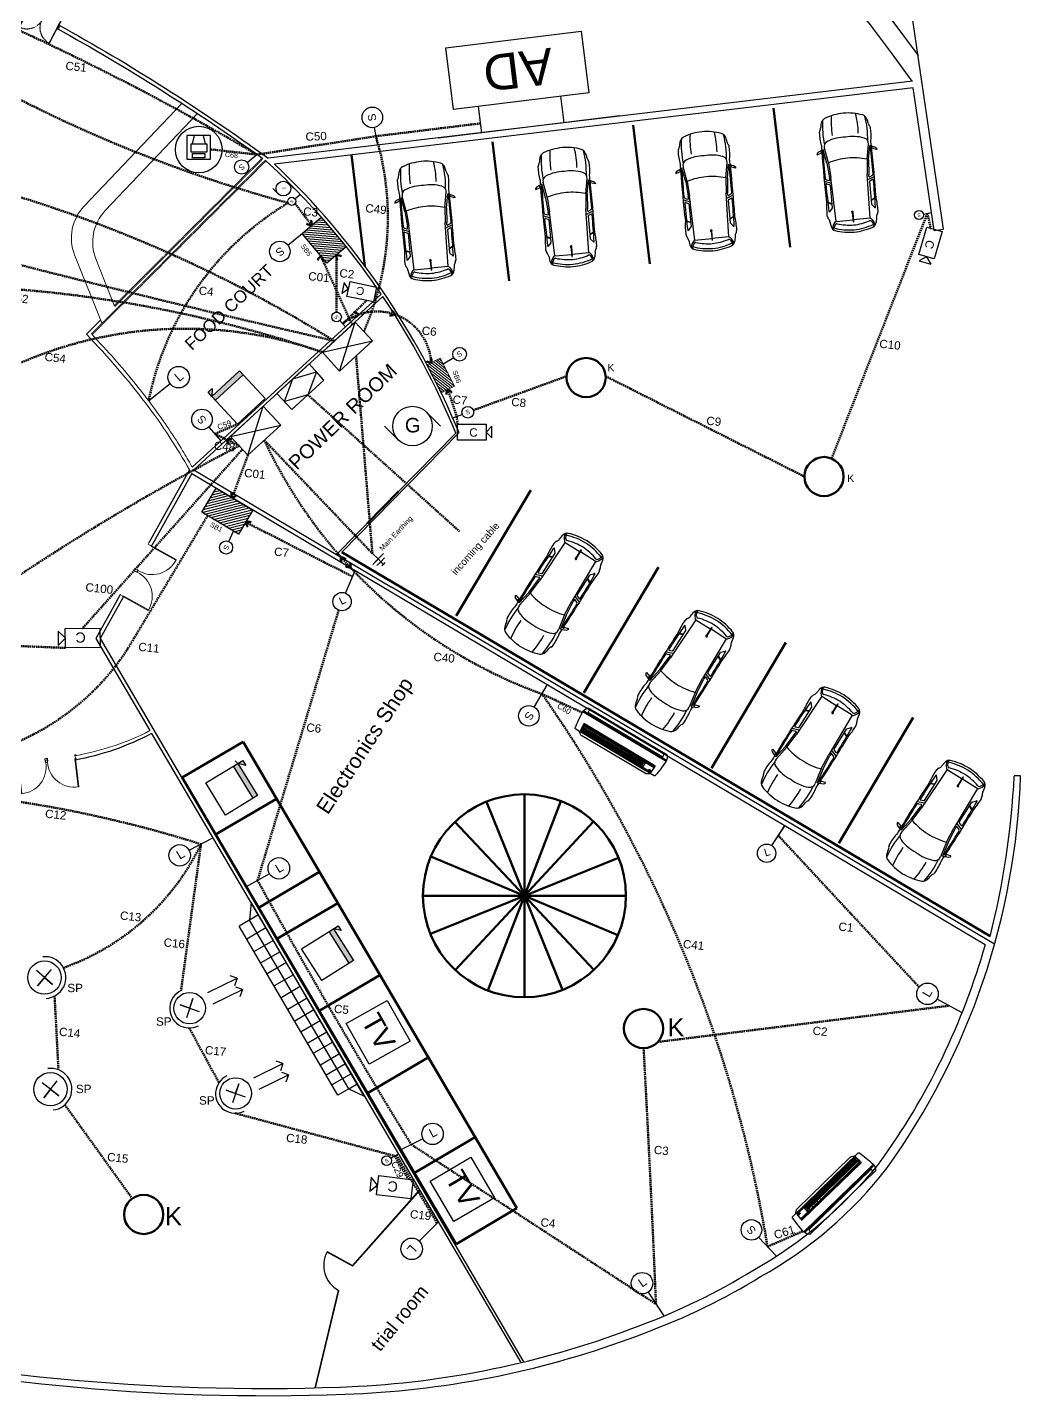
# Model space of a CAD drawing. Header units: feet. Extents: x 4128 to 9124, y 4591 to 7870.
# Drawn here: x 6849 to 7883, y 5351 to 6776 of the extents above; entities that cross this region are included whole.
import ezdxf

# ---------------------------------------------------------------- set-up
doc = ezdxf.new("R2010")
doc.units = ezdxf.units.FT
doc.header["$MEASUREMENT"] = 0
doc.linetypes.add('DASHED2', pattern=[0.375, 0.25, -0.125])
doc.linetypes.add('DASHEDX2', pattern=[1.5, 1, -0.5])
doc.layers.add('accessories rak', color=44, linetype='Continuous')
doc.layers.add('car', color=140, linetype='Continuous')
for name, color, linetype, lineweight in [('Conduit', 42, 'Continuous', 0), ('Dim', 7, 'Continuous', 5), ('Door', 46, 'Continuous', 25), ('DOR_METAL', 26, 'Continuous', 18), ('EL_2', 250, 'Continuous', 25), ('glass', 4, 'Continuous', 5), ('GREEN', 72, 'Continuous', 18), ('narrow wall', 7, 'Continuous', 25), ('wall', 7, 'Continuous', 53)]:
    doc.layers.add(name, color=color, linetype=linetype, lineweight=lineweight)
doc.styles.get("Standard").update_dxf_attribs({"font": 'arial.ttf'})

# ---------------------------------------------------------------- blocks, each defined once
blk = doc.blocks.new('D_9')
at = {"layer": 'Door', "color": 252, "linetype": 'DASHED2', "ltscale": 15}
for centre, start, end in [((2018, -102), 0, 90), ((3934, -102), 90, 180), ((2018, -102), 270, 0), ((3934, -102), 180, 270)]:
    blk.add_arc(centre, 958, start, end, dxfattribs=at)
at = {"layer": 'DOR_METAL', "lineweight": 15}
for p, q in [((2018, -960), (2018, 757)), ((2056, -960), (2056, 757)), ((3896, -960), (3896, 757)), ((3934, -960), (3934, 757))]:
    blk.add_line(p, q, dxfattribs=at)
at = {"layer": 'DOR_METAL', "lineweight": 30}
for points in [[(2018, 757), (2018, 857), (2056, 857), (2056, 757)], [(3934, 757), (3934, 857), (3896, 857), (3896, 757)], [(1967, -102), (2018, -102), (2018, 0), (1967, 0)], [(3985, -102), (3934, -102), (3934, 0), (3985, 0)], [(2018, -1060), (2018, -960), (2056, -960), (2056, -1060)], [(3934, -1060), (3934, -960), (3896, -960), (3896, -1060)]]:
    blk.add_lwpolyline(points, close=True, dxfattribs=at)
at = {"layer": 'glass'}
for p, q in [((2037, -960), (2037, 757)), ((3915, -960), (3915, 757))]:
    blk.add_line(p, q, dxfattribs=at)
blk = doc.blocks.new('A$C1EB656F2')
at = {"color": 0}
for p, q in [((38.5, 42), (37.5, 42)), ((37.5, 42), (37.5, 5)), ((38.5, 5), (38.5, 42)), ((0, 5), (1.5, 5)), ((1.5, 5), (1.5, 3.5)), ((1.5, 3.5), (2, 3.5)), ((2, 3.5), (2, 0)), ((37.5, 5), (38.5, 5)), ((38, 3.5), (38, 0)), ((38.5, 3.5), (38, 3.5)), ((40, 5), (38.5, 5)), ((38.5, 5), (38.5, 3.5)), ((0, 0), (2, 0)), ((40, 0), (38, 0))]:
    blk.add_line(p, q, dxfattribs=at)
blk.add_arc((36.4, 7.1), 35, 88.1894, 183.3802, dxfattribs=at)
blk = doc.blocks.new('A$C32F139EE')
at = {"layer": 'GREEN', "color": 0}
blk.add_blockref('A$C1EB656F2', (0, 0), dxfattribs=at)
blk = doc.blocks.new('xx')
at = {"layer": 'Door', "color": 18, "true_color": 0x000000, "extrusion": (0, 0, -1), "xscale": -1, "zscale": -1, "rotation": 256.9807477251866}
blk.add_blockref('A$C32F139EE', (-10425, 4755.5), dxfattribs=at)
at = {"layer": 'Door', "color": 18, "true_color": 0x000000, "extrusion": (0, 0, -1), "zscale": -1, "rotation": 256.6487752299035}
blk.add_blockref('A$C32F139EE', (-10424.9, 4756), dxfattribs=at)
blk = doc.blocks.new('A$C2A714640')
for p, q in [((1189, 1839), (1268, 2029)), ((1665, 1754), (1189, 1839)), ((1270, 1913), (1230, 1832)), ((1293, 1905), (1243, 1922)), ((1268, 2029), (1309, 2065)), ((1346, 2068), (1293, 1905)), ((1309, 2065), (1335, 2070)), ((1335, 2070), (1346, 2068)), ((2225, 1825), (2260, 1737)), ((2267, 1901), (2361, 1659)), ((2369, 1829), (2409, 1725)), ((2997, 1847), (3056, 1713)), ((3017, 1845), (3075, 1713)), ((3219, 1718), (3330, 1816)), ((3679, 1836), (3846, 1809)), ((1651, 1703), (1135, 1796)), ((1651, 1703), (2162, 1664)), ((1665, 1754), (2175, 1715)), ((3686, 1623), (2162, 1664)), ((2243, 1713), (2175, 1715)), ((2427, 1713), (3206, 1713)), ((3686, 1622), (3686, 1040)), ((3796, 1664), (3910, 1728)), ((3419, 1043), (3755, 1039)), ((3419, 1028), (3755, 1031)), ((3686, 449), (3686, 1031)), ((3755, 1031), (3755, 1039)), ((1651, 367), (1135, 275)), ((1665, 316), (1189, 231)), ((1189, 231), (1268, 42)), ((1270, 158), (1230, 238)), ((1293, 166), (1243, 148)), ((1268, 42), (1309, 5)), ((1346, 2), (1293, 166)), ((1309, 5), (1335, 0)), ((1335, 0), (1346, 2)), ((1651, 367), (2162, 406)), ((1665, 316), (2175, 356)), ((3686, 447), (2162, 406)), ((2243, 358), (2175, 356)), ((2225, 245), (2260, 333)), ((2267, 169), (2361, 412)), ((2369, 241), (2409, 345)), ((2427, 358), (3206, 358)), ((2997, 223), (3056, 358)), ((3017, 225), (3075, 358)), ((3219, 353), (3330, 254)), ((3679, 235), (3846, 261)), ((3796, 406), (3910, 342))]:
    blk.add_line(p, q)
for centre, radius, start, end in [((330, 1607), 225, 104.0371, 157.2006), ((670, -1501), 3304, 83.8263, 98.7194), ((499, 1134), 727, 95.9895, 107.9469), ((403, 2052), 197, 275.9895, 308.6871), ((585, 1824), 95.5, 87.4739, 128.6871), ((685, -97), 2018, 79.8258, 92.7114), ((2019, -38637), 40539, 91.1408, 91.3819), ((2019, -38637), 40500, 89.7857, 91.1003), ((2019, -38637), 40539, 88.6181, 91.0712), ((2170, 1804), 59, 21.2791, 89.7857), ((2387, 1836), 19.7, 89.6118, 201.2791), ((2105, -39824), 41681, 88.3299, 89.6118), ((3453, -1618), 3537, 90.0603, 97.4025), ((3319, 1825), 13.8, 319.5223, 88.2063), ((3453, 1824), 95.5, 51.3129, 92.5261), ((3517, 1803), 95.5, 51.3129, 92.5261), ((3700, 2031), 197, 231.3129, 264.0105), ((3824, 1631), 180, 18.2803, 83.2196), ((1838, 1035), 1838, 158.994, 180), ((532, -1813), 3304, 86.544, 98.4137), ((2269, 1152), 1449, 158.9468, 184.6441), ((1101, 1602), 197, 79.8299, 158.9468), ((3873, 1035), 2321, 163.2682, 180), ((2243, 1731), 17.7, 268.4926, 21.2791), ((2427, 1733), 19.7, 201.2791, 270), ((3206, 1733), 19.7, 270, 311.6453), ((3745, 1622), 59, 130.9804, 180), ((4024, 1301), 484, 101.1159, 130.9804), ((3825, 1613), 59, 119.294, 197.2942), ((1822, 985), 2040, 1.3982, 17.3891), ((1860, 992), 2169, 1.135, 19.702), ((3935, 1671), 62.3, 15.1262, 113.3532), ((1889, 989), 2219, 1.2017, 18.3402), ((1838, 1035), 1838, 180, 201.006), ((2269, 918), 1449, 175.3559, 201.0532), ((3873, 1035), 2321, 180, 196.7318), ((3419, 1035), 29.7, 13.7603, 346.2397), ((3419, 1035), 7.35, 90, 270), ((1822, 1085), 2040, 342.6109, 358.6018), ((1860, 1078), 2169, 340.298, 358.865), ((1889, 1082), 2219, 341.6598, 358.7983), ((532, 3884), 3304, 261.5863, 273.456), ((3825, 458), 59, 162.7058, 240.706), ((330, 464), 225, 202.7994, 255.9629), ((670, 3571), 3304, 261.2806, 276.1737), ((499, 937), 727, 252.0531, 264.0105), ((403, 18), 197, 51.3129, 84.0105), ((585, 246), 95.5, 231.3129, 272.5261), ((685, 2167), 2018, 267.2886, 280.1742), ((1101, 468), 197, 201.0532, 280.1701), ((2019, 40707), 40539, 268.6181, 268.8592), ((2019, 40707), 40500, 268.8997, 270.2143), ((2019, 40707), 40539, 268.9288, 271.3819), ((2170, 267), 59, 270.2143, 338.7209), ((2243, 340), 17.7, 338.7209, 91.5074), ((2387, 234), 19.7, 158.7209, 270.3882), ((2105, 41894), 41681, 270.3882, 271.6701), ((2427, 338), 19.7, 90, 158.7209), ((3453, 3688), 3537, 262.5975, 269.9397), ((3206, 338), 19.7, 48.3547, 90), ((3319, 245), 13.8, 271.7937, 40.4777), ((3453, 246), 95.5, 267.4739, 308.6871), ((3517, 267), 95.5, 267.4739, 308.6871), ((3700, 39), 197, 95.9895, 128.6871), ((3745, 449), 59, 180, 229.0196), ((4024, 769), 484, 229.0196, 258.8841), ((3824, 440), 180, 276.7804, 341.7197), ((3935, 400), 62.3, 246.6468, 344.8738)]:
    blk.add_arc(centre, radius, start, end)

msp = doc.modelspace()

# ---------------------------------------------------------------- hatches: boundary and pattern name
at = {"true_color": 0xd79128}
h = msp.add_hatch(dxfattribs=at)
h.set_pattern_fill('ANSI31', color=42, scale=18.156842, angle=-49.9507)
h.set_pattern_definition([(355.0493, (7077.1255, 6670.694), (0.195864, 2.261138), [])])
h.paths.add_polyline_path([(7155, 6578), (7134.9, 6561.1), (7160.8, 6530.3), (7180.9, 6547.2)])
at = {"true_color": 0x7aafdf}
h = msp.add_hatch(color=143, dxfattribs=at)
h.dxf.hatch_style = 1
h.paths.add_polyline_path([(7073.6, 6414), (7069.9, 6418), (7041.1, 6391.5), (7044.8, 6387.5)])
h.paths.add_polyline_path([(7041.4, 6399.8), (7037.1, 6395.9), (7041.1, 6391.5)])
at = {"true_color": 0xd79128}
h = msp.add_hatch(dxfattribs=at)
h.set_pattern_fill('ANSI31', color=42, scale=20.167137, angle=-30.9373)
h.set_pattern_definition([(14.0627, (6930.123, 6365.144), (-0.612537, 2.44534), [])])
h.paths.add_polyline_path([(7045.4, 6296), (7030.4, 6270.9), (7068.8, 6248), (7083.8, 6273)])
at = {"true_color": 0x7aafdf}
h = msp.add_hatch(color=143, dxfattribs=at)
h.dxf.hatch_style = 1
h.paths.add_polyline_path([(7083.9, 5973), (7088.5, 5975.8), (7068.2, 6009.3), (7063.6, 6006.5)])
h.paths.add_polyline_path([(7076.3, 6007.3), (7073.2, 6012.4), (7068.2, 6009.3)])
h = msp.add_hatch(color=143, dxfattribs=at)
h.dxf.hatch_style = 1
h.paths.add_polyline_path([(7183.9, 5801.2), (7188.5, 5804.1), (7167.7, 5837.2), (7163.1, 5834.3)])
h.paths.add_polyline_path([(7175.8, 5835.4), (7172.7, 5840.4), (7167.7, 5837.2)])

# ---------------------------------------------------------------- linework, layer by layer
at = {"linetype": 'ByBlock'}
for p, q in [((7802.9, 6565.6), (7763.6, 6835.5)), ((7749.2, 6783.4), (7776.6, 6746.4)), ((7770.6, 6719.6), (7099.6, 6639.6)), ((7771.6, 6712.9), (7106.2, 6633.3)), ((7793.3, 6564.1), (7771.6, 6712.9)), ((7020.6, 6317.8), (7217.5, 6498)), ((7022.1, 6314.9), (7219.1, 6495.6)), ((7295.1, 6353.2), (7170.8, 6226.9)), ((7298.4, 6353.4), (7176.5, 6229.2)), ((7022.1, 6314.9), (7228.1, 6193)), ((7020, 6311.1), (7846.6, 5820.9)), ((7228, 6193.1), (7856.3, 5821.4)), ((7883.4, 5996.3), (7876.7, 5996.3)), ((7257.2, 5565.5), (7187.1, 5486.2)), ((7257.8, 5565.1), (7187.6, 5485.8)), ((7148.5, 5359.2), (7172.8, 5460.5)), ((7149.1, 5359.2), (7173.4, 5460.1))]:
    msp.add_line(p, q, dxfattribs=at)
at = {"color": 143, "true_color": 0x7aafdf}
for p, q in [((7407.9, 6676.4), (7404.5, 6704)), ((7322.3, 6665.9), (7318.9, 6693.5)), ((7465.9, 6683.5), (7322.3, 6665.9)), ((7322.3, 6665.9), (7276.7, 6660.3)), ((7073.6, 6414), (7044.8, 6387.5)), ((7069.9, 6418), (7073.6, 6414)), ((7037.1, 6395.9), (7041.4, 6399.8)), ((7041.4, 6399.8), (7041.1, 6391.5)), ((7041.1, 6391.5), (7037.1, 6395.9)), ((7044.8, 6387.5), (7041.1, 6391.5)), ((7068.2, 6009.3), (7073.2, 6012.4)), ((7073.2, 6012.4), (7076.3, 6007.3)), ((7063.6, 6006.5), (7068.2, 6009.3)), ((7083.9, 5973), (7063.6, 6006.5)), ((7065.3, 6011.9), (7069, 6007.9)), ((7076.3, 6007.3), (7068.2, 6009.3)), ((7163.1, 5834.3), (7167.7, 5837.2)), ((7183.9, 5801.2), (7163.1, 5834.3)), ((7167.7, 5837.2), (7172.7, 5840.4)), ((7175.8, 5835.4), (7167.7, 5837.2)), ((7172.7, 5840.4), (7175.8, 5835.4)), ((7188.5, 5804.1), (7183.9, 5801.2))]:
    msp.add_line(p, q, dxfattribs=at)
at = {"color": 30, "true_color": 0xff6600}
for p, q in [((7210.2, 6671.6), (7213.5, 6653.2)), ((7077.7, 6635), (7088, 6643.3)), ((7127.4, 6597.2), (7133.2, 6601.9)), ((7782.2, 6581.4), (7790.4, 6583)), ((7120.1, 6549.1), (7134.9, 6561.1)), ((7174.3, 6470.4), (7180.2, 6463.9)), ((7293, 6431.6), (7282.1, 6424.9)), ((7301.9, 6372.8), (7291.6, 6369)), ((7037.8, 6359.6), (7050.5, 6345.2)), ((7058.6, 6240.5), (7063.5, 6251.1)), ((7376.6, 6068), (7390.5, 6091.4)), ((7227.5, 5598.3), (7235.3, 5602.8)), ((7610.4, 5515.9), (7629.1, 5496.4))]:
    msp.add_line(p, q, dxfattribs=at)
at = {"color": 152, "linetype": 'DASHEDX2', "lineweight": 140, "ltscale": 1.5, "true_color": 0x2776bb}
for p, q in [((7211.9, 6662.4), (7321.1, 6675.8)), ((7211.9, 6662.4), (7088, 6643.3)), ((7088, 6643.3), (7039.7, 6648.7)), ((7044.2, 6352.4), (7067.6, 6362.7)), ((7069.5, 6340.1), (7044.2, 6352.4)), ((7384.8, 6081.7), (7426.8, 6062.3)), ((7619.8, 5506.2), (7656.7, 5522.3))]:
    msp.add_line(p, q, dxfattribs=at)
at = {"color": 180, "true_color": 0x5b1ff4}
for p, q in [((7021, 6654.6), (7022.8, 6663.1)), ((7034.5, 6654.6), (7032.3, 6663.1))]:
    msp.add_line(p, q, dxfattribs=at)
at = {"color": 201, "true_color": 0xea72f3}
for p, q in [((7120.9, 6613.3), (7126.3, 6607.9)), ((7110, 6602.4), (7104.6, 6607.9)), ((7264.5, 6375.2), (7279.1, 6360.6)), ((7235.4, 6346), (7220.8, 6360.6))]:
    msp.add_line(p, q, dxfattribs=at)
at = {"color": 242, "linetype": 'DASHEDX2', "lineweight": 140, "ltscale": 1.5, "true_color": 0xcd2027}
msp.add_line((7144.9, 6569.6), (7127.7, 6592.3), dxfattribs=at)
at = {"color": 240, "linetype": 'DASHEDX2', "lineweight": 140, "ltscale": 1.5, "true_color": 0xed1f24}
for p, q in [((7786.3, 6582.2), (7789.7, 6566.6)), ((7187, 6466.2), (7154.6, 6537.4)), ((7170.8, 6538.7), (7170.9, 6479.1)), ((7177.3, 6467.1), (7202.2, 6491.4)), ((7208.2, 6227.9), (7191.2, 6433.5)), ((7313.3, 6377.1), (7410.5, 6412.5)), ((7451.1, 6412.5), (7658.2, 6308)), ((7286.8, 6398.8), (7296.1, 6370.7)), ((7141, 6393.1), (7299, 6250.9)), ((7296.1, 6370.7), (7296.9, 6362.6)), ((7095.6, 6345.9), (7208.2, 6227.9)), ((7072.9, 6336.4), (6906.3, 6150)), ((7078.5, 6330.2), (7062.2, 6286)), ((7036.5, 6267.3), (6953.4, 6128.7)), ((7076.3, 6260.5), (7187.6, 6203.8)), ((7173.1, 6169), (7088.6, 5887.5)), ((6888.6, 6129.6), (6355.4, 6151)), ((7777.7, 5776.4), (7631, 5934.2)), ((7029.7, 5925.3), (7008.9, 5772.8)), ((6877.2, 5767.2), (6881.2, 5690.4)), ((7505.5, 5719.3), (7809.3, 5757.1)), ((7017.5, 5733.8), (7048.4, 5676.9)), ((6887.9, 5653.9), (6958.1, 5556.3)), ((7065.3, 5645.1), (7231.4, 5600.6)), ((7231.4, 5600.6), (7245.5, 5576.5)), ((7233.2, 5601.6), (7275.6, 5530.6)), ((7248.8, 5612.5), (7503.6, 5446.4))]:
    msp.add_line(p, q, dxfattribs=at)
at = {"color": 61, "linetype": 'DASHEDX2', "lineweight": 140, "ltscale": 1.5, "true_color": 0xe5e878}
for p, q in [((7145, 6569.6), (7145, 6569.6)), ((7145, 6569.6), (7145, 6569.6)), ((7154.5, 6537.5), (7154.5, 6537.5)), ((7154.5, 6537.5), (7154.5, 6537.5)), ((7170.9, 6538.7), (7170.9, 6538.7)), ((7170.9, 6538.7), (7170.9, 6538.7)), ((7194, 6476.9), (7194, 6476.9)), ((7194, 6476.9), (7194, 6476.9)), ((7240.1, 6462.3), (7240.1, 6462.3)), ((7240.1, 6462.3), (7240.1, 6462.3)), ((7269.3, 6426.4), (7269.3, 6426.4)), ((7269.3, 6426.4), (7269.3, 6426.4)), ((7286.7, 6398.8), (7286.7, 6398.8)), ((7286.7, 6398.8), (7286.7, 6398.8)), ((7056.5, 6346.4), (7056.5, 6346.4)), ((7056.5, 6346.4), (7056.5, 6346.4)), ((7062.3, 6286), (7062.3, 6286)), ((7062.3, 6286), (7062.3, 6286)), ((7076.3, 6260.5), (7076.3, 6260.5)), ((7076.3, 6260.5), (7076.3, 6260.5)), ((7175.6, 6224), (7175.6, 6224)), ((7175.6, 6224), (7175.6, 6224)), ((7185.6, 6213.1), (7185.6, 6213.1)), ((7185.6, 6213.1), (7185.6, 6213.1))]:
    msp.add_line(p, q, dxfattribs=at)
for p, q in [((7793.3, 6564.1), (7802.9, 6565.6)), ((7187.6, 5485.8), (7187.1, 5486.2)), ((7173.4, 5460.1), (7172.8, 5460.5))]:
    msp.add_line(p, q)
at = {"color": 240, "true_color": 0xed1f24}
for p, q in [((7785.4, 6536.9), (7777.8, 6532.7)), ((7777.8, 6532.7), (7789.7, 6529.3)), ((7793.4, 6534.7), (7785.4, 6536.9)), ((7785.4, 6536.9), (7789.7, 6529.3)), ((7785.4, 6536.9), (7785.4, 6536.9)), ((7178.7, 6510.2), (7176.4, 6498.7)), ((7183.3, 6503.3), (7176.4, 6498.7)), ((7183.3, 6503.3), (7178.7, 6510.2)), ((7181.7, 6495.5), (7183.3, 6503.3)), ((7183.3, 6503.3), (7183.3, 6503.3)), ((7326.6, 6362.6), (7326.6, 6354.3)), ((7326.6, 6354.3), (7332.7, 6360.5)), ((7326.6, 6354.3), (7326.6, 6354.3)), ((7326.6, 6354.3), (7332.7, 6348.2)), ((7332.7, 6348.2), (7332.7, 6360.5)), ((6888.5, 6139.7), (6880.9, 6147.1)), ((6880.9, 6147.1), (6881.1, 6132.1)), ((6888.5, 6139.7), (6881.1, 6132.1)), ((6888.6, 6129.6), (6888.5, 6139.7)), ((6888.5, 6139.7), (6888.5, 6139.7)), ((7207.1, 5578.4), (7205.4, 5563.5)), ((7213.7, 5570.1), (7207.1, 5578.4)), ((7213.7, 5570.1), (7205.4, 5563.5)), ((7212.5, 5560.1), (7213.7, 5570.1))]:
    msp.add_line(p, q, dxfattribs=at)
at = {"color": 85, "true_color": 0x58ba48}
for p, q in [((7174.1, 6417.9), (7190.3, 6468.9)), ((7156.1, 6437.6), (7208.3, 6449.2)), ((7125.5, 6409.9), (7150, 6416.9)), ((7150, 6416.9), (7141, 6393.1)), ((7157.7, 6408.5), (7150, 6416.9)), ((7108.8, 6394.5), (7125.5, 6409.9)), ((7116.5, 6386.1), (7125.5, 6409.9)), ((7141, 6393.1), (7157.7, 6408.5)), ((7141, 6393.1), (7116.5, 6386.1)), ((7078.5, 6330.2), (7094.6, 6381.3)), ((7060.5, 6349.9), (7112.7, 6361.6)), ((7112.7, 6361.6), (7078.5, 6330.2)), ((7208.2, 6227.9), (7214.1, 6222.2)), ((7208.5, 6216.5), (7219.7, 6228)), ((7214.1, 6222.2), (7208.5, 6216.5)), ((7217, 6219.4), (7213, 6215.4)), ((7214.1, 6222.2), (7217, 6219.4)), ((7217, 6219.4), (7220.9, 6223.5)), ((7217, 6219.4), (7219.9, 6216.6)), ((7219.9, 6216.6), (7218.2, 6214.9)), ((7219.9, 6216.6), (7221.5, 6218.4))]:
    msp.add_line(p, q, dxfattribs=at)
at = {"color": 70, "true_color": 0x92ec13}
for p, q in [((6997.6, 6404.6), (6975.2, 6387)), ((6997.6, 6404.6), (6975.2, 6386.9)), ((7180.3, 6186.6), (7190.2, 6210.2)), ((7180.3, 6186.6), (7190.1, 6209.8)), ((7624.1, 5923.8), (7637.9, 5944.7)), ((7624.1, 5923.8), (7638, 5944.7)), ((7017.4, 5918.9), (7042.1, 5931.8)), ((7017.4, 5918.9), (7042.1, 5931.8)), ((7101.1, 5894.5), (7076.2, 5880.5)), ((7101.1, 5894.5), (7076.2, 5880.5)), ((7796.2, 5764.1), (7822.3, 5750.1)), ((7796.2, 5764.1), (7822.3, 5750.1)), ((7260.9, 5618.5), (7236.6, 5606.4)), ((7260.9, 5618.5), (7236.6, 5606.4)), ((7257.1, 5511.9), (7276.9, 5531.9)), ((7257.1, 5511.9), (7276.9, 5531.9)), ((7495.3, 5458.7), (7511.7, 5434.1)), ((7495.3, 5458.7), (7511.8, 5434))]:
    msp.add_line(p, q, dxfattribs=at)
at = {"color": 7, "lineweight": 140, "true_color": 0xffffff}
msp.add_line((7235.3, 6292.4), (7202.8, 6259.3), dxfattribs=at)
at = {"color": 44, "linetype": 'Continuous', "lineweight": 120, "ltscale": 1.5}
msp.add_line((7073.5, 6031.9), (7010.1, 5994.7), dxfattribs=at)
at = {"color": 9, "linetype": 'Continuous', "lineweight": 140, "ltscale": 1.5, "true_color": 0xc7c8ca}
for p, q in [((7366.6, 5871.5), (7327, 5969.5)), ((7366.6, 5871.5), (7366.6, 5977.2)), ((7366.6, 5871.5), (7404.6, 5970.1)), ((7294.2, 5948.5), (7366.6, 5871.5)), ((7366.6, 5871.5), (7438.6, 5948.8)), ((7366.6, 5871.5), (7269.2, 5912.4)), ((7366.6, 5871.5), (7464.6, 5911)), ((7366.6, 5871.5), (7260.9, 5871.5)), ((7366.6, 5871.5), (7268.6, 5831.9)), ((7294.6, 5794.1), (7366.6, 5871.5)), ((7366.6, 5871.5), (7328.6, 5772.8)), ((7366.6, 5871.5), (7439, 5794.5)), ((7366.6, 5871.5), (7366.6, 5765.8)), ((7366.6, 5871.5), (7472.3, 5871.5)), ((7366.6, 5871.5), (7406.2, 5773.5)), ((7366.6, 5871.5), (7464, 5830.5))]:
    msp.add_line(p, q, dxfattribs=at)
at = {"color": 41, "true_color": 0xf4ee51}
for p, q in [((7081.9, 5864.7), (7080.1, 5846.1)), ((7105.1, 5825.1), (7081.9, 5864.7)), ((7089.6, 5851.7), (7069.5, 5840)), ((7183.6, 5670.6), (7080.1, 5846.1)), ((7172.2, 5664), (7069.5, 5840)), ((7097.4, 5838.2), (7077.4, 5826.5)), ((7105.1, 5825.1), (7085.1, 5813.4)), ((7112, 5813.2), (7092, 5801.6)), ((7199.7, 5662.8), (7105.1, 5825.1)), ((7118.6, 5801.9), (7098.6, 5790.2)), ((7126, 5789.3), (7106, 5777.6)), ((7133.1, 5777.1), (7113.1, 5765.4)), ((7140.2, 5764.9), (7120.2, 5753.2)), ((7147.3, 5752.7), (7127.3, 5741)), ((7153.9, 5741.4), (7133.9, 5729.7)), ((7160.8, 5729.6), (7140.8, 5717.9)), ((7166.9, 5719.1), (7146.9, 5707.5)), ((7174, 5706.9), (7154, 5695.3)), ((7180.1, 5696.5), (7160.1, 5684.8)), ((7186.1, 5686.2), (7166.1, 5674.6)), ((7183.6, 5670.6), (7172.2, 5664)), ((7183.6, 5670.6), (7192.2, 5675.7)), ((7183.6, 5670.6), (7199.7, 5662.8))]:
    msp.add_line(p, q, dxfattribs=at)
at = {"color": 215, "true_color": 0xa953a0}
for p, q in [((6875.1, 5779.1), (6858.2, 5793.7)), ((6859.4, 5777.9), (6874, 5794.9)), ((6866.7, 5786.4), (6859.4, 5777.9)), ((6866.7, 5786.4), (6866.7, 5786.4)), ((6866.7, 5786.4), (6875.1, 5779.1)), ((7036.7, 5770.7), (7067.2, 5785.7)), ((7067.2, 5785.7), (7060.1, 5788.1)), ((7067.2, 5785.7), (7064.5, 5777.9)), ((7042.5, 5759), (7072.9, 5774)), ((7072.9, 5774), (7065.9, 5776.4)), ((7072.9, 5774), (7070.3, 5766.2)), ((7017.9, 5754.5), (7007.9, 5757.9)), ((7007.9, 5757.9), (7027.9, 5751.1)), ((7021.3, 5764.4), (7014.5, 5744.5)), ((7017.9, 5754.5), (7021.3, 5764.4)), ((7017.9, 5754.5), (7017.9, 5754.5)), ((7115.1, 5696.9), (7108, 5699.3)), ((7084.6, 5681.9), (7115.1, 5696.9)), ((7090.4, 5670.2), (7120.8, 5685.2)), ((7115.1, 5696.9), (7112.4, 5689.1)), ((7120.8, 5685.2), (7113.8, 5687.6)), ((7120.8, 5685.2), (7118.2, 5677.4)), ((6881.8, 5663.2), (6864.1, 5676.9)), ((6866.1, 5661.2), (6879.8, 5678.9)), ((7069.2, 5675.7), (7062.4, 5655.8)), ((7065.8, 5665.7), (7069.2, 5675.7)), ((6872.9, 5670.1), (6866.1, 5661.2)), ((6872.9, 5670.1), (6872.9, 5670.1)), ((6872.9, 5670.1), (6881.8, 5663.2)), ((7065.8, 5665.7), (7055.8, 5669.1)), ((7055.8, 5669.1), (7075.8, 5662.3)), ((7065.8, 5665.7), (7065.8, 5665.7))]:
    msp.add_line(p, q, dxfattribs=at)
at = {"color": 30, "linetype": 'DASHEDX2', "lineweight": 140, "ltscale": 1.5, "true_color": 0xff6600}
msp.add_line((7629.1, 5496.4), (7629.1, 5496.4), dxfattribs=at)
at = {"color": 143, "true_color": 0x7aafdf}
for points in [[(7433.5, 6707.6), (7292.7, 6690.3), (7284.8, 6754.5), (7425.6, 6771.8)], [(7096.4, 6389.2), (7067.6, 6362.7), (7041.1, 6391.5), (7069.9, 6418)], [(7055.1, 5955.5), (7034.7, 5989), (7068.2, 6009.3), (7088.5, 5975.8)], [(7155.4, 5783.2), (7134.5, 5816.4), (7167.7, 5837.2), (7188.5, 5804.1)]]:
    msp.add_lwpolyline(points, close=True, dxfattribs=at)
at = {"color": 180, "true_color": 0x5b1ff4}
for points in [[(7015, 6638.4), (7039.7, 6638.4), (7039.7, 6663.1), (7015, 6663.1)], [(7019.6, 6654.6), (7035.9, 6654.6), (7035.9, 6645.8), (7019.6, 6645.8)], [(7021, 6644.4), (7033.7, 6644.4), (7033.7, 6639.8), (7021, 6639.8)]]:
    msp.add_lwpolyline(points, close=True, dxfattribs=at)
at = {"color": 240, "linetype": 'DASHEDX2', "lineweight": 140, "ltscale": 1.5, "true_color": 0xed1f24}
msp.add_lwpolyline([(7686.5, 6326.8), (7786.3, 6582.2)], dxfattribs=at)
at = {"color": 42, "true_color": 0xd79128}
for points in [[(7155, 6578), (7180.9, 6547.2), (7160.8, 6530.3), (7134.9, 6561.1)], [(7045.4, 6296), (7083.8, 6273), (7068.8, 6248), (7030.4, 6270.9)]]:
    msp.add_lwpolyline(points, close=True, dxfattribs=at)
at = {"color": 240, "true_color": 0xed1f24}
for points in [[(7801.5, 6563.2), (7793.4, 6534.7), (7777.5, 6539.2), (7785.6, 6567.8)], [(7209.5, 6489.9), (7181.7, 6495.5), (7184.9, 6511), (7212.6, 6505.4)], [(7296.9, 6362.6), (7326.6, 6362.6), (7326.6, 6346), (7296.9, 6346)], [(6924.6, 6130.2), (6888.6, 6129.6), (6888.3, 6149.8), (6924.3, 6150.3)], [(7248.2, 5555.9), (7212.5, 5560.1), (7214.8, 5580.1), (7250.6, 5575.9)]]:
    msp.add_lwpolyline(points, close=True, dxfattribs=at)
at = {"color": 85, "true_color": 0x58ba48}
for points in [[(7156.1, 6437.6), (7190.3, 6468.9), (7208.3, 6449.2), (7174.1, 6417.9)], [(7108.8, 6394.5), (7142.3, 6425.3), (7157.7, 6408.5), (7124.2, 6377.7)], [(7060.5, 6349.9), (7094.6, 6381.3), (7112.7, 6361.6), (7078.5, 6330.2)]]:
    msp.add_lwpolyline(points, close=True, dxfattribs=at)
for points in [[(7514.9, 6018.6, -0.221823), (7513.7, 6011, -0.024313), (7502.9, 5996.7, -0.435652), (7501.6, 5996.5), (7420, 6045.1, -0.435652), (7419.5, 6046.3, -0.024313), (7426.9, 6062.6, -0.221823), (7433, 6067.3)], [(7497.2, 6002.5), (7497.3, 6002), (7497.9, 6002.1, 0.430196)], [(7664, 5519, -0.221823), (7657, 5522.1, -0.024313), (7645.9, 5536.2, -0.435652), (7646.1, 5537.5), (7714.3, 5603.7, -0.435652), (7715.6, 5603.8, -0.024313), (7729.4, 5592.4, -0.221823), (7732.3, 5585.3)], [(7653.1, 5540.2), (7652.5, 5540.2), (7652.5, 5539.7, 0.430196)]]:
    msp.add_lwpolyline(points, format="xyb", close=True)
for points in [[(7426.8, 6062.3, -0.351027), (7428.3, 6062.7), (7513.1, 6012.3, -0.351027), (7513.5, 6010.7)], [(7427.2, 6063.1, -0.376378), (7429.2, 6063.7), (7513.5, 6013.5, -0.376378), (7514, 6011.4)], [(7436.1, 6065.4, 0.104184), (7433.4, 6063.7, 0.456185), (7433.6, 6062), (7510, 6016.6, 0.456185), (7511.5, 6017.2, 0.104184), (7511.7, 6020.5)], [(7498.4, 5998.4), (7493.8, 5998.4, -0.147504), (7492.5, 5998.9), (7426.4, 6038.2, -0.147504), (7425.3, 6039.1), (7423.2, 6043.2)], [(7425.3, 6042.8), (7497.3, 6000, 0.317918), (7498.4, 6000.2), (7502.1, 6005.1), (7427.7, 6049.4), (7424.8, 6043.7, 0.345226), (7425.3, 6042.8)], [(7428.1, 6050.2), (7502.6, 6005.9, 0.296743), (7502.5, 6006.9), (7429, 6050.6, 0.37232), (7428.1, 6050.2)], [(7648.8, 5540.1), (7650, 5544.6, -0.147504), (7650.7, 5545.7), (7706, 5599.3, -0.147504), (7707.1, 5600), (7711.6, 5601.1)], [(7710.7, 5599.1), (7650.5, 5540.7, 0.317918), (7650.5, 5539.6), (7654.3, 5534.8), (7716.4, 5595.1), (7711.7, 5599.4, 0.345226), (7710.7, 5599.1)], [(7717.1, 5594.5), (7654.9, 5534.2, 0.296743), (7655.9, 5534), (7717.2, 5593.5, 0.37232), (7717.1, 5594.5)], [(7729.2, 5592.6, -0.351027), (7729.1, 5591), (7658.3, 5522.3, -0.351027), (7656.7, 5522.3)], [(7729.8, 5592, -0.376378), (7729.8, 5589.9), (7659.4, 5521.6, -0.376378), (7657.3, 5521.7)], [(7729.7, 5582.7, 0.104184), (7728.8, 5585.9, 0.456185), (7727.1, 5586), (7663.3, 5524.2, 0.456185), (7663.5, 5522.5, 0.104184), (7666.6, 5521.5)]]:
    msp.add_lwpolyline(points, format="xyb")
for points in [[(7425.3, 6043.5), (7427, 6043.8), (7428.7, 6046.5), (7428.4, 6048.6), (7501.6, 6005.1), (7498, 6000.2), (7425.3, 6043.5), (7428.4, 6048.6)], [(7427, 6043.8), (7488.8, 6007)], [(7427.6, 6044.7), (7489.4, 6007.9)], [(7428.1, 6045.6), (7489.9, 6008.9)], [(7428.7, 6046.5), (7490.5, 6009.8)], [(7476.6, 6019.7), (7473.7, 6014.8)], [(7479.9, 6017.7), (7477, 6012.9)], [(7483.2, 6015.7), (7480.3, 6010.9)], [(7486.4, 6013.8), (7483.5, 6009)], [(7489.8, 6011.8), (7486.9, 6007)], [(7496.6, 6003.1), (7496.4, 6002.8), (7496.1, 6003)], [(7711.3, 5598.9), (7711.2, 5597.2), (7713.4, 5594.9), (7715.5, 5594.6), (7654.4, 5535.3), (7650.6, 5540), (7711.3, 5598.9), (7715.5, 5594.6)], [(7711.2, 5597.2), (7659.6, 5547.1)], [(7711.9, 5596.4), (7660.3, 5546.4)], [(7712.7, 5595.6), (7661.1, 5545.6)], [(7713.4, 5594.9), (7661.8, 5544.8)], [(7672.2, 5553), (7668.3, 5557)], [(7675, 5555.7), (7671.1, 5559.7)], [(7664, 5545), (7660, 5549)], [(7666.8, 5547.7), (7662.8, 5551.7)], [(7669.5, 5550.3), (7665.5, 5554.4)], [(7653.8, 5540.6), (7653.5, 5540.9), (7653.8, 5541.2)]]:
    msp.add_lwpolyline(points)
for points in [[(7489.4, 6005.4), (7488.8, 6007), (7490.5, 6009.8), (7492.7, 6010.4)], [(7657.9, 5547), (7659.6, 5547.1), (7661.8, 5544.8), (7661.8, 5542.5)]]:
    msp.add_lwpolyline(points, close=True)
at = {"color": 133, "true_color": 0x37def1}
for points in [[(7223.5, 5762.6), (7247.5, 5720.1), (7205, 5696.1), (7181, 5738.6)], [(7310.6, 5599.2), (7335.3, 5557.1), (7293.2, 5532.4), (7268.5, 5574.5)]]:
    msp.add_lwpolyline(points, close=True, dxfattribs=at)
at = {"color": 30, "true_color": 0xff6600}
for centre, radius in [((7208.1, 6682), 10.7), ((7072, 6630.3), 7.45), ((7124.2, 6594.6), 4.17), ((7777.5, 6580.4), 4.71), ((7111.8, 6542.4), 10.7), ((7170.9, 6474.1), 5.01), ((7299, 6435.4), 7.15), ((7030.7, 6367.5), 10.7), ((7307.6, 6375), 6.11), ((7055.8, 6234.2), 6.82), ((7371.2, 6058.9), 10.7), ((7223.1, 5595.8), 5.06), ((7603, 5523.6), 10.7)]:
    msp.add_circle(centre, radius, dxfattribs=at)
at = {"linetype": 'ByBlock'}
msp.add_circle((7027.4, 6648.5), 24.3, dxfattribs=at)
at = {"color": 201, "true_color": 0xea72f3}
for centre, radius in [((7115.5, 6607.9), 7.67), ((7250, 6360.6), 20.6)]:
    msp.add_circle(centre, radius, dxfattribs=at)
at = {"color": 104, "lineweight": 158}
for centre in [(7430.8, 6411.1), (7678.6, 6308), (7490.6, 5733.3), (6970, 5539.7)]:
    msp.add_circle(centre, 20.4, dxfattribs=at)
at = {"color": 70, "true_color": 0x92ec13}
for centre, radius in [((7006.4, 6411.5), 11.2), ((7176.6, 6177.8), 9.55), ((7007.5, 5913.6), 11.2), ((7618.8, 5915.8), 9.55), ((7110.8, 5900.1), 11.2), ((7786.4, 5769.4), 11.2), ((7270.9, 5623.6), 11.2), ((7249.2, 5503.9), 11.2), ((7489.1, 5468.1), 11.2)]:
    msp.add_circle(centre, radius, dxfattribs=at)
for centre, radius in [((7496.4, 6002.8), 0.377), ((7497.3, 6002), 0.0686), ((7652.5, 5540.2), 0.0686), ((7653.5, 5540.9), 0.377)]:
    msp.add_circle(centre, radius)
at = {"color": 9, "linetype": 'Continuous', "lineweight": 140, "ltscale": 1.5, "true_color": 0xc7c8ca}
msp.add_circle((7366.6, 5871.5), 105.7, dxfattribs=at)
at = {"color": 215, "true_color": 0xa953a0}
for centre, radius in [((6866.7, 5786.4), 17.4), ((7017.9, 5754.5), 16.4), ((6872.9, 5670.1), 17.4), ((7065.8, 5665.7), 16.4)]:
    msp.add_circle(centre, radius, dxfattribs=at)
at = {"linetype": 'ByBlock'}
for centre, radius, start, end in [((6387.2, 5736.5), 1697.1, 35.4012, 111.8133), ((6565.7, 6055.2), 787.9, 34.1868, 47.5969), ((6549.7, 6045.5), 809.6, 22.3579, 46.5659), ((6565.7, 6055.2), 787.9, 22.223, 33.9832), ((7141.7, 6021.4), 742.1, 324.2941, 358.0578), ((7043.7, 6036.6), 834, 345.6039, 357.2248), ((7153.3, 6016.6), 720.4, 324.0138, 344.2412), ((7377.7, 5881.9), 460.3, 299.5271, 321.1616), ((7402, 5852.8), 432.6, 299.1348, 322.3044), ((7250.2, 6059.1), 677.7, 290.3747, 301.5236), ((7255.5, 6057.2), 683, 290.3747, 301.5236), ((7141.8, 6311.3), 951.9, 273.1031, 291.206), ((7146.3, 6311.3), 959.4, 273.1031, 291.206), ((7093.5, 7552.7), 2194.2, 257.1775, 272.6073), ((7097.6, 7562.4), 2211.4, 257.1775, 272.6073)]:
    msp.add_arc(centre, radius, start, end, dxfattribs=at)
at = {"color": 240, "linetype": 'DASHEDX2', "lineweight": 140, "ltscale": 1.5, "true_color": 0xed1f24}
for centre, radius, start, end in [((7498.6, 7990.6), 1447.9, 227.857, 254.8583), ((7280.4, 6326), 311.2, 120.9371, 168.7059), ((7213.1, 6423.7), 56.3, 2.7453, 129.5561), ((6736.6, 6268.9), 258.2, 270.9353, 327.1178), ((6802, 6034.6), 252.6, 289.5105, 334.3555), ((12752.8, 9000.4), 6463.2, 208.79181, 211.61354), ((-12843.7, 4592.7), 20365.2, 2.40241, 3.1532)]:
    msp.add_arc(centre, radius, start, end, dxfattribs=at)
at = {"color": 152, "linetype": 'DASHEDX2', "lineweight": 140, "ltscale": 1.5, "true_color": 0x2776bb}
for centre, radius, start, end in [((5683.7, 4256.2), 2769.5, 59.5326, 67.8897), ((6429.8, 5267.6), 1393.5, 57.9885, 96.2834), ((6931, 6577.7), 293.3, 336.1424, 16.7829), ((10208.8, 19745.2), 13639.1, 253.88071, 257.11997), ((6732.5, 5184.1), 1323.1, 71.3314, 95.5497), ((7013.1, 6030.8), 431.2, 70.6369, 122.0205), ((7559, 6562.7), 511.6, 205.0732, 250.0885), ((6233.8, 5276), 1405, 9.4293, 34.9938)]:
    msp.add_arc(centre, radius, start, end, dxfattribs=at)
at = {"color": 61, "linetype": 'Continuous', "lineweight": 140, "ltscale": 1.5, "true_color": 0xe5e878}
for centre, start, end in [((7145.3, 6580.7), 239.7091, 268.2997), ((7133.9, 6570.9), 352.8323, 21.423), ((7161.2, 6528.6), 126.6202, 155.2108), ((7146.3, 6530.1), 13.4969, 42.0875), ((7181.9, 6537.4), 173.0718, 201.6624), ((7170.6, 6527.6), 59.9485, 88.5391), ((7186.9, 6468.3), 50.3095, 78.9001), ((7184.8, 6483.1), 297.1863, 325.7769), ((7226.6, 6486.8), 266.5981, 295.1887), ((7220.9, 6473), 19.7213, 48.3119), ((7270, 6437.7), 239.7091, 268.2997), ((7258.6, 6428), 352.8323, 21.423), ((7296.4, 6393.3), 150.3992, 178.9899), ((7282.2, 6388.6), 37.276, 65.8666), ((7060.1, 6335.8), 80.28, 108.8706), ((7067.3, 6349), 193.4033, 221.9939), ((7072.6, 6290.1), 172.8247, 201.4154), ((7059.2, 6296.7), 285.948, 314.5386), ((7079.4, 6249.8), 77.5114, 106.102), ((7087.2, 6262.6), 190.6346, 219.2252), ((7186.5, 6221.7), 167.9184, 196.509), ((7174.3, 6212.9), 54.7951, 83.3857), ((7185.9, 6224.2), 239.7091, 268.2997), ((7174.5, 6214.5), 352.8323, 21.423)]:
    msp.add_arc(centre, 11.1, start, end, dxfattribs=at)
at = {"color": 152, "linetype": 'DASHEDX2', "lineweight": 158, "ltscale": 1.5, "true_color": 0x2776bb}
msp.add_arc((8197.6, 4161.6), 2453.2, 117.3768, 136.4829, dxfattribs=at)
at = {"color": 242, "linetype": 'DASHEDX2', "lineweight": 140, "ltscale": 1.5, "true_color": 0xcd2027}
msp.add_arc((6648.3, 4717.4), 1266.7, 72.4743, 85.2775, dxfattribs=at)
at = {"color": 215, "true_color": 0xa953a0}
for centre, radius, start, end in [((6867.2, 5786.4), 21.7, 272.8331, 95.7476), ((7017.5, 5754.3), 20.4, 114.7304, 297.6448), ((6873.5, 5670.1), 21.7, 275.7042, 98.6187), ((7065.3, 5665.5), 20.4, 114.7304, 297.6448)]:
    msp.add_arc(centre, radius, start, end, dxfattribs=at)
at = {"layer": 'accessories rak', "color": 44, "lineweight": 120}
for p, q in [((7073.5, 6031.9), (7358.6, 5546.2)), ((7108.2, 5972.6), (7044.9, 5935.5)), ((7153.1, 5896.3), (7089.7, 5859.1)), ((7172.1, 5863.8), (7108.8, 5826.6)), ((7216, 5789), (7152.7, 5751.8)), ((7266.4, 5703.2), (7203.1, 5666)), ((7315.2, 5620.1), (7251.9, 5582.9)), ((7358.6, 5546.2), (7295.4, 5508.6))]:
    msp.add_line(p, q, dxfattribs=at)
at = {"layer": 'Conduit'}
for p, q in [((7291.2, 6406.9), (7267.5, 6425.5)), ((7288.9, 6411.6), (7269.7, 6426.6)), ((7286.7, 6415.9), (7271.7, 6427.6)), ((7284.5, 6420.3), (7273.8, 6428.7)), ((7282.5, 6424.2), (7275.6, 6429.6)), ((7280.4, 6428.3), (7277.5, 6430.6)), ((7293.6, 6402.2), (7265.3, 6424.4)), ((7291.5, 6401.2), (7267.5, 6419.9)), ((7289.4, 6400.1), (7269.8, 6415.5)), ((7287.3, 6399.1), (7272, 6411)), ((7285.1, 6397.9), (7274.4, 6406.3)), ((7283, 6396.8), (7276.7, 6401.7)), ((7281.2, 6396), (7278.6, 6398))]:
    msp.add_line(p, q, dxfattribs=at)
msp.add_lwpolyline([(7278.9, 6431.3), (7293.6, 6402.2), (7280, 6395.3), (7265.3, 6424.4)], close=True, dxfattribs=at)
at = {"layer": 'Dim', "linetype": 'ByBlock'}
for p, q in [((7009.9, 6696.6), (6907.8, 6589.3)), ((7026.1, 6686), (6930, 6585)), ((6898, 6538.9), (6926.6, 6466.9)), ((6920.2, 6534.6), (6939.7, 6485.6)), ((6925, 6470.9), (6910.3, 6456.3))]:
    msp.add_line(p, q, dxfattribs=at)
at = {"layer": 'Dim', "linetype": 'DASHEDX2', "lineweight": 140}
for p, q in [((7093.8, 6639.4), (6939.7, 6485.6)), ((7097.1, 6637.1), (6915.9, 6456.2))]:
    msp.add_line(p, q, dxfattribs=at)
at = {"layer": 'Dim', "linetype": 'ByBlock'}
for centre in [(6942.3, 6556.5), (6964.5, 6552.2)]:
    msp.add_arc(centre, 47.6, 136.4403, 201.6351, dxfattribs=at)
for start_param, end_param in [(10.033973, 10.37753), (8.919182, 9.136244)]:
    msp.add_ellipse((6451.1, 6425.6), major_axis=(-590.6, 319.9), ratio=0.448823, start_param=start_param, end_param=end_param, dxfattribs=at)
at = {"layer": 'Dim', "lineweight": 30}
msp.add_ellipse((6451.1, 6425.6), major_axis=(-590.6, 319.9), ratio=0.448823, start_param=8.846568, end_param=8.852838, dxfattribs=at)
at = {"layer": 'Dim', "linetype": 'ByBlock'}
msp.add_open_spline([(7020.6, 6317.8), (7020.3, 6318.2), (7020.1, 6318.6), (7019.9, 6319), (7016.9, 6324.3), (7013.8, 6329.6), (7010.6, 6334.9), (7010.1, 6335.8), (7009.6, 6336.7), (6999.7, 6352.7), (6989.3, 6368.1), (6966.2, 6398.9), (6953.6, 6414.4), (6932.2, 6438.7), (6924.2, 6447.5), (6915.9, 6456.2)], degree=3, knots=[10.0362582, 10.0362582, 10.0362582, 10.0362582, 10.0393754, 10.0393754, 10.0393754, 10.0785615, 10.0785615, 10.0785615, 10.0848954, 10.0848954, 10.1963403, 10.1963403, 10.3077851, 10.3077851, 10.3707692, 10.3707692, 10.3707692, 10.3707692], dxfattribs=at)
at = {"layer": 'Door', "color": 30, "true_color": 0xf26722}
for p, q in [((7187.1, 5486.2), (7161, 5500.6)), ((7161.2, 5501), (7187.4, 5486.5))]:
    msp.add_line(p, q, dxfattribs=at)
msp.add_arc((7187.3, 5486.6), 29.8, 151.8799, 241.0522, dxfattribs=at)
at = {"layer": 'narrow wall', "linetype": 'ByBlock'}
for p, q in [((7017.6, 6314.9), (6975.4, 6239)), ((7020, 6311.1), (6978.8, 6237)), ((6945.1, 6184.5), (6935.1, 6166.3)), ((6948.2, 6181.8), (6938.5, 6164.4)), ((6935.1, 6166.3), (6920.1, 6139.4)), ((6938.5, 6164.4), (6924.7, 6139.4)), ((6920.1, 6139.4), (6976.4, 6043.5)), ((6924.7, 6139.4), (7365.5, 5386.2)), ((6978.2, 6040.5), (7362.9, 5385.4))]:
    msp.add_line(p, q, dxfattribs=at)
at = {"layer": 'narrow wall', "lineweight": 30}
msp.add_line((6964, 6210.3), (6963.1, 6208.5), dxfattribs=at)
at = {"layer": 'narrow wall', "linetype": 'ByBlock'}
for points in [[(6879.3, 6774.9, -0.028945), (7093.8, 6639.4, -0.028945)], [(6881.2, 6778.4, -0.030998), (7099.6, 6639.6, -0.030244)], [(6978.2, 6040.5, -0.076807), (6898.4, 6012.8, -0.076807)]]:
    msp.add_lwpolyline(points, format="xyb", dxfattribs=at)
at = {"layer": 'narrow wall', "lineweight": 30}
msp.add_lwpolyline([(6870, 6009.2, -0.000111), (6869.9, 6009.2)], format="xyb", dxfattribs=at)
at = {"layer": 'wall', "linetype": 'ByBlock'}
for p, q in [((7643.5, 6546.9), (7626.1, 6691.5)), ((7497.1, 6529.4), (7479.8, 6674)), ((7350.7, 6511.8), (7333.4, 6656.4)), ((7200.4, 6527.2), (7186.5, 6642.9)), ((7373.1, 6294), (7295.5, 6163.1)), ((7851.5, 5829.3), (7176.5, 6229.2)), ((7506.1, 6213.6), (7428.6, 6082.7)), ((7638.8, 6135.3), (7561.3, 6004.4)), ((7771.6, 6057.1), (7694.1, 5926.3))]:
    msp.add_line(p, q, dxfattribs=at)
at = {"layer": 'wall', "color": 44, "lineweight": 120}
msp.add_line((7295.4, 5508.6), (7010.1, 5994.7), dxfattribs=at)

# ---------------------------------------------------------------- block references
at = {"xscale": 0.7937547146295868, "yscale": 0.7937547146295868, "zscale": 0.7937547146295868}
for p, rotation in [((15626.6, 3451.6), 137.814858685276), ((9711.5, -2625), 83.693553037906)]:
    msp.add_blockref('xx', p, dxfattribs=dict(at, rotation=rotation))
at = {"layer": 'car'}
for p, xscale, yscale, zscale, rotation in [((7667.5, 6683.5), 0.03027357022765648, 0.03027357022765648, 0.03027357022765648, 275.2795402682914), ((7520.4, 6664.1), 0.03027357022765648, 0.03027357022765648, 0.03027357022765648, 275.2795402682914), ((7374.5, 6647.6), 0.03027357022765648, 0.03027357022765648, 0.03027357022765648, 275.2795402682914), ((7227.9, 6633.2), 0.03027357022765648, 0.03027357022765648, 0.03027357022765648, 275.2795402682914), ((7390.3, 6113.6), 0.03161496335648442, 0.03161496335648442, 0.03161496335648442, 57.8024275991646), ((7526.4, 6033), 0.03161496335648439, 0.03161496335648439, 0.03161496335648439, 57.8024275991645), ((7657.7, 5953.3), 0.03161496335648439, 0.03161496335648439, 0.03161496335648439, 57.8024275991645), ((7788.2, 5877.1), 0.03161496335648439, 0.03161496335648439, 0.03161496335648439, 57.8024275991645)]:
    msp.add_blockref('A$C2A714640', p, dxfattribs=dict(at, xscale=xscale, yscale=yscale, zscale=zscale, rotation=rotation))
at = {"layer": 'EL_2', "xscale": -0.01888782889054502, "yscale": 0.01888782890937658, "zscale": 0.01888782891077303, "rotation": 332.1986183215499}
msp.add_blockref('D_9', (6914.9, 6759.1), dxfattribs=at)

# ---------------------------------------------------------------- texts
at = {"color": 30, "true_color": 0xff6600}
for height, rotation, p in [(8.24, 101.015, (7212.6, 6678.9)), (5.76, 219.5306, (7072.4, 6634.1)), (3.22, 219.5306, (7124.5, 6596.7)), (3.64, 191.5151, (7778.9, 6582.4)), (8.24, 219.5306, (7112.5, 6547.8)), (3.87, 132.858, (7173.4, 6473.9)), (5.53, 32.287, (7298.1, 6431.9)), (8.24, 131.9583, (7036.1, 6367.1)), (4.73, 20.8522, (7306.3, 6372.2)), (5.27, 245.837, (7054.7, 6237.5)), (8.24, 239.3022, (7370, 6064.2)), (3.91, 210.4205, (7223.8, 5598.2)), (8.24, 133.8554, (7608.5, 5523.4))]:
    msp.add_text('S', height=height, rotation=rotation, dxfattribs=at).set_placement(p)
at = {"color": 201, "true_color": 0xea72f3}
for s, height, p in [('VF', 2.06, (7114.2, 6607.1)), ('G', 15.1, (7242, 6354))]:
    msp.add_text(s, height=height, dxfattribs=at).set_placement(p)
at = {"color": 70, "true_color": 0x92ec13}
for height, rotation, p in [(9.34, 40.2606, (7007, 6406.3)), (7.96, 26.6338, (7176, 6174.2)), (9.34, 30.2543, (7007.5, 5909)), (7.96, 15.9013, (7617.5, 5912.4)), (9.34, 31.4853, (7110.6, 5894.8)), (9.34, 59.396, (7788.2, 5764.9)), (9.34, 27.5428, (7270.3, 5619.3)), (9.34, 226.8167, (7248.3, 5509)), (9.34, 34.9776, (7489.1, 5463.4))]:
    msp.add_text('L', height=height, rotation=rotation, dxfattribs=at).set_placement(p)
at = {"color": 133, "true_color": 0x37def1}
for rotation, p in [(299.465, (7195.9, 5741.4)), (300.4129, (7283.4, 5577.5))]:
    msp.add_text('TV', height=21.26, rotation=rotation, dxfattribs=at).set_placement(p)
at = {"color": 143, "true_color": 0x7aafdf, "insert": (7398.7, 6717.3), "char_height": 37.55, "attachment_point": 1, "rotation": 186.9955}
msp.add_mtext_dynamic_manual_height_columns('AD', width=95.274, gutter_width=187.8, heights=[0], dxfattribs=at)
at = {"color": 240, "true_color": 0xed1f24, "attachment_point": 1}
for width, gutter_width, insert, char_height, rotation in [(20.078, 43.6, (7794, 6552.7), 8.73, 254.1916), (19.138, 41.6, (7198.9, 6496.3), 8.32, 168.5888), (24.351, 52.9, (6909.7, 6135.2), 10.6, 180.8332), (24.351, 52.9, (7234.1, 5562.9), 10.6, 173.306)]:
    msp.add_mtext_dynamic_manual_height_columns('C', width=width, gutter_width=gutter_width, heights=[0], dxfattribs=dict(at, insert=insert, char_height=char_height, rotation=rotation))
at = {"color": 252, "true_color": 0x939598, "insert": (7011.5, 6447.8), "char_height": 12.687, "attachment_point": 1, "rotation": 43.6543}
msp.add_mtext_dynamic_manual_height_columns('\\pxt6;FOOD COURT', width=11366.731, gutter_width=63.4, heights=[0], dxfattribs=at)
at = {"color": 251, "true_color": 0x636466, "attachment_point": 1}
for s, width, gutter_width, insert, char_height, rotation in [('\\pxt37;POWER ROOM', 11423.745, 73.5, (7119.3, 6324.6), 14.693, 44.0359), ('Electronics Shop', 14017.103, 78.2, (7148.7, 5963.7), 15.645, 56.8349)]:
    msp.add_mtext_dynamic_manual_height_columns(s, width=width, gutter_width=gutter_width, heights=[0], dxfattribs=dict(at, insert=insert, char_height=char_height, rotation=rotation))
at = {"color": 240, "linetype": 'DASHEDX2', "lineweight": 140, "ltscale": 1.5, "true_color": 0xed1f24, "attachment_point": 1}
for s, width, gutter_width, insert, char_height in [('{\\C41;\\c5369588;K}', 11638.805, 38.9, (7453, 6425.3), 7.79), ('{\\C41;\\c5369588;K}', 11638.805, 38.9, (7702.8, 6310.1), 7.79), ('{\\C212;\\c12461260;SP}', 13031.012, 43.6, (6890.5, 5779.9), 8.722), ('{\\C212;\\c12461260;SP}', 13031.012, 43.6, (6982.8, 5745), 8.722), ('{\\C41;\\c5369588;K}', 28319.562, 94.8, (7515.5, 5744), 18.955), ('{\\C212;\\c12461260;SP}', 13031.012, 43.6, (6899.4, 5674.8), 8.722), ('{\\C212;\\c12461260;SP}', 13031.012, 43.6, (7027.6, 5662.8), 8.722), ('{\\C41;\\c5369588;K}', 28319.562, 94.8, (6992.2, 5547.4), 18.955)]:
    msp.add_mtext_dynamic_manual_height_columns(s, width=width, gutter_width=gutter_width, heights=[0], dxfattribs=dict(at, insert=insert, char_height=char_height))
at = {"color": 240, "true_color": 0xed1f24, "insert": (7309.1, 6358.3), "char_height": 8.73, "attachment_point": 1}
msp.add_mtext_dynamic_manual_height_columns('C', width=20.078, gutter_width=43.6, heights=[0], dxfattribs=at)
at = {"color": 9, "true_color": 0xc7c8ca, "insert": (7205.2, 5404.9), "char_height": 13.98, "attachment_point": 1, "rotation": 50.6936}
msp.add_mtext_dynamic_manual_height_columns('trial room', width=7105.037, gutter_width=69.9, heights=[0], dxfattribs=at)
at = {"layer": 'wall', "linetype": 'ByBlock'}
for s, height, rotation, p in [('C51', 8.64, 354.2023, (6888.2, 6731.6)), ('C50', 8.64, 1.9878, (7138.7, 6657.6)), ('C68', 5.27, 354.2023, (7054.5, 6641)), ('C3', 8.64, 354.2023, (7135.8, 6580.1)), ('C49', 8.64, 354.2023, (7200.5, 6583.4)), ('SB5', 5.14, 305.9649, (7133.4, 6547.8)), ('C01', 8.64, 354.2023, (7141.1, 6512.6)), ('C2', 8.64, 354.2023, (7173.5, 6515.7)), ('C52', 8.64, 354.2023, (6827.5, 6490.5)), ('C4', 8.64, 354.2023, (7027, 6497.5)), ('C6', 8.64, 354.2023, (7259.3, 6455.9)), ('C10', 8.64, 354.2023, (7735.9, 6442.2)), ('C54', 8.64, 354.2023, (6866.5, 6428.5)), ('SB6', 5.14, 289.3846, (7291.5, 6417.5)), ('C7', 8.64, 354.2023, (7291.4, 6384.2)), ('C8', 8.64, 354.2023, (7352.5, 6381.7)), ('C9', 8.64, 354.2023, (7555.7, 6362.1)), ('C59', 5.85, 20.4357, (7048, 6356.4)), ('C48', 8.64, 354.2023, (7042.8, 6336.2)), ('C01', 8.64, 354.2023, (7074.3, 6307.7)), ('SB1', 5.14, 330.7725, (7038.5, 6256.5)), ('C7', 8.64, 354.2023, (7105.5, 6225.8)), ('C100', 8.64, 354.2023, (6909, 6188.7)), ('C11', 8.64, 354.2023, (6964.1, 6126.7)), ('C40', 8.64, 354.2023, (7271.5, 6116.3)), ('C60', 5.87, 330.0567, (7400, 6067.5)), ('C6', 8.64, 354.2023, (7139.1, 6042.7)), ('C12', 8.64, 354.2023, (6867, 5952.9)), ('C13', 8.64, 354.2023, (6945, 5846.9)), ('C1', 8.64, 354.2023, (7693.3, 5835.4)), ('C16', 8.64, 354.2023, (6990.5, 5818.9)), ('C41', 8.64, 354.2023, (7531.3, 5817.2)), ('C5', 8.64, 354.2023, (7167.9, 5749.8)), ('C14', 8.64, 354.2023, (6881.5, 5725.9)), ('C2', 8.64, 354.2023, (7666.4, 5727)), ('C17', 8.64, 354.2023, (7033.5, 5706.8)), ('C18', 8.64, 354.2023, (7118, 5615.4)), ('C15', 8.64, 354.2023, (6931.6, 5595.5)), ('C3', 8.64, 354.2023, (7501, 5602.9)), ('C29', 6.92, 294.1451, (7227.5, 5593.2)), ('C19', 8.64, 354.2023, (7247, 5535.9)), ('C4', 8.64, 354.2023, (7383, 5527.4)), ('C61', 8.64, 17.3497, (7628, 5513.9))]:
    msp.add_text(s, height=height, rotation=rotation, dxfattribs=at).set_placement(p)
at = {"layer": 'wall', "attachment_point": 1}
for s, width, gutter_width, insert, char_height, rotation in [('Main Earthing', 64.523, 26.9, (7214.9, 6233.9), 5.38, 46.7685), ('incoming cable', 98.363, 37, (7289.7, 6209.8), 7.402, 48.2602)]:
    msp.add_mtext_dynamic_manual_height_columns(s, width=width, gutter_width=gutter_width, heights=[0], dxfattribs=dict(at, insert=insert, char_height=char_height, rotation=rotation))

doc.saveas('drawing.dxf')
